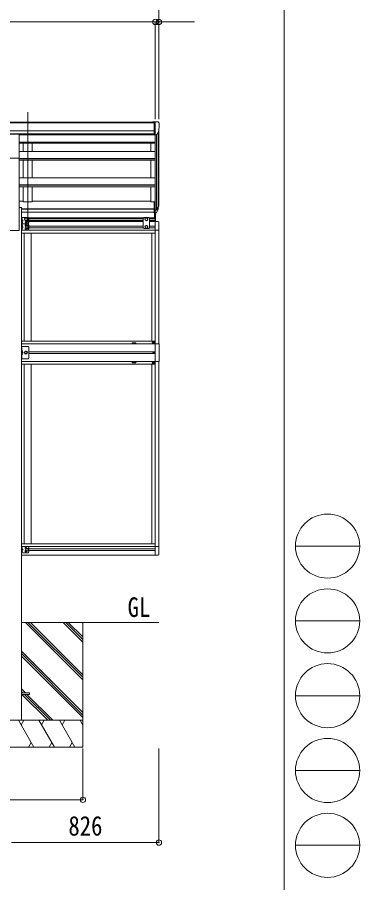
# Model space of a CAD drawing. Units: millimetres at full size. Extents: x -8385 to 8479, y -5853 to 5787.
# Drawn here: x 6558 to 8479, y -2973 to 1887 of the extents above; entities that cross this region are included whole.
import ezdxf
from ezdxf.enums import TextEntityAlignment as Align

# ---------------------------------------------------------------- set-up
doc = ezdxf.new("R2010")
doc.units = ezdxf.units.MM
doc.header["$LTSCALE"] = 30
doc.header["$PDMODE"] = 32
doc.header["$PDSIZE"] = 30
for name, color, linetype, lineweight in [('0-0_0', 7, 'Continuous', 9), ('0-1_本体', 4, 'Continuous', 9), ('0-2_部品', 7, 'Continuous', 9), ('0-8_PARTS2', 2, 'Continuous', 9), ('0-A_寸法', 6, 'Continuous', 9), ('1-1_GLASS', 4, 'Continuous', 9), ('1-2_GLASS_SEAL', 7, 'Continuous', 9), ('F-0_240', 7, 'Continuous', 9)]:
    doc.layers.add(name, color=color, linetype=linetype, lineweight=lineweight)
doc.styles.add('ＭＳ ゴシック', font='')
doc.styles.get('ＭＳ ゴシック').set_extended_font_data('MS Gothic')

msp = doc.modelspace()

# ---------------------------------------------------------------- linework, layer by layer
at = {"layer": '0-0_0'}
for p, q in [((7352.5, -1510.91), (6581.5, -1510.91)), ((6926.5, -1833.37), (6604.04, -1510.91)), ((6926.5, -1819.23), (6618.18, -1510.91)), ((6926.5, -1805.08), (6632.32, -1510.91)), ((6926.5, -1621.24), (6816.17, -1510.91)), ((6926.5, -1607.1), (6830.31, -1510.91)), ((6926.5, -1592.95), (6844.45, -1510.91)), ((6926.5, -1510.91), (6926.5, -2210.91)), ((6926.5, -2017.21), (6581.5, -1672.22)), ((6926.5, -2031.36), (6581.5, -1686.36)), ((6926.5, -2045.5), (6581.5, -1700.5)), ((6603.56, -1906.41), (6581.5, -1884.35)), ((6589.42, -1906.41), (6581.5, -1898.49)), ((6729.78, -2060.91), (6584.28, -1915.41)), ((6743.92, -2060.91), (6598.42, -1915.41)), ((6758.06, -2060.91), (6612.56, -1915.41)), ((6126.5, -2060.91), (6926.5, -2060.91)), ((6650.82, -2210.91), (6564.21, -2060.91)), ((6579.21, -2086.89), (6594.21, -2060.91)), ((6766.29, -2210.91), (6679.68, -2060.91)), ((6694.68, -2086.89), (6709.69, -2060.91)), ((6881.76, -2210.91), (6795.15, -2060.91)), ((6810.15, -2086.89), (6825.15, -2060.91)), ((6926.5, -2088.41), (6910.62, -2060.91)), ((6635.82, -2184.93), (6620.82, -2210.91)), ((6751.29, -2184.93), (6736.29, -2210.91)), ((6866.76, -2184.93), (6851.76, -2210.91)), ((6926.5, -2210.91), (6126.5, -2210.91))]:
    msp.add_line(p, q, dxfattribs=at)
at = {"layer": '0-1_本体'}
for p, q in [((7326, 1298.63), (2327, 1298.63)), ((7326, 1293.27), (2327, 1293.27)), ((7326, 1249.76), (2327, 1249.75)), ((7326, 1232.08), (2327, 1232.08)), ((6569, 1229.71), (7326, 1229.71)), ((7332.5, 1226.75), (6569, 1226.75)), ((6591.5, 1229.71), (6591.5, 1226.75)), ((6641.5, 1229.71), (6641.5, 1226.75)), ((7332.5, 1228.25), (7332.5, 850.53)), ((7338.5, 1227.72), (7338.5, 806.1)), ((7348.22, 1243.08), (7348.22, 824.1)), ((7352.5, 848.36), (7352.5, 1261.88)), ((7332.5, 1184.8), (6569, 1184.8)), ((7332.5, 1183.1), (6569, 1183.1)), ((7332.5, 1179.32), (6569, 1179.32)), ((6591.5, 1179.32), (6591.5, 1133.89)), ((6641.5, 1179.32), (6641.5, 1133.89)), ((7307.5, 1133.89), (7307.5, 1179.32)), ((7332.5, 1133.89), (6569, 1133.89)), ((6569, 689.1), (6569, 1096.05)), ((7332.5, 1093.31), (6569, 1093.31)), ((7332.5, 1091.62), (6569, 1091.62)), ((7332.5, 1084.76), (6569, 1084.76)), ((6591.5, 1084.76), (6591.5, 985.65)), ((6641.5, 1084.76), (6641.5, 985.65)), ((7307.5, 985.65), (7307.5, 1084.76)), ((7332.5, 985.65), (6569, 985.65)), ((7332.5, 946.51), (6569, 946.51)), ((7332.5, 944.84), (6569, 944.84)), ((7332.5, 935.2), (6569, 935.2)), ((6641.5, 935.2), (6641.5, 849.71)), ((7307.5, 849.71), (7307.5, 935.2)), ((6591.5, 854.92), (6569, 854.92)), ((7307.5, 854.92), (6641.5, 854.92)), ((7326, 849.71), (7307.5, 849.71)), ((6581.5, 819.1), (6569, 819.1)), ((6581.5, 819.1), (6581.5, -2060.9)), ((7326, 810.61), (6581.5, 810.61)), ((7326, 809.23), (6581.5, 809.23)), ((7326, 792.06), (6581.5, 792.06)), ((6569, 689.1), (6484, 689.1))]:
    msp.add_line(p, q, dxfattribs=at)
msp.add_lwpolyline([(6591.5, 935.2), (6591.5, 849.71), (6641.5, 849.71)], dxfattribs=at)
at = {"layer": '0-2_部品'}
for p, q in [((7326, 1300.23), (7316, 1300.15)), ((7316, 1298.04), (7316, 1300.15)), ((7326, 1228.25), (7326, 1300.23)), ((7344.5, 1300.23), (7326, 1300.23)), ((7332.5, 1227.25), (7332.5, 1300.23)), ((7344.5, 1300.23), (7346.83, 1300.09)), ((7347.59, 1299.67), (7351.66, 1293.86)), ((7354.5, 1290.86), (7354.5, 1290.23)), ((6569, 1230.21), (6484, 1230.21)), ((6569, 1096.05), (6569, 1230.21)), ((7326, 1228.25), (7332.5, 1228.25)), ((7332.5, 1227.25), (7337.71, 1227.57)), ((7340.13, 1229.06), (7349.4, 1245.13)), ((6569, 1096.05), (6484, 1096.05)), ((7326, 850.53), (7326, 789.47)), ((7326, 850.53), (7332.5, 850.53)), ((7332.5, 850.53), (7332.5, 788.65)), ((7326, 812.22), (7332.5, 812.22)), ((7326, 806.82), (7332.5, 806.82)), ((7326, 789.47), (7332.5, 789.47)), ((7332.5, 805.82), (7337.64, 805.82)), ((7332.5, 803.82), (7337.35, 803.82)), ((7332.5, 788.65), (7337.35, 788.65)), ((7338.93, 806.57), (7348.69, 824.99)), ((7350.11, 824.49), (7339.94, 805.32)), ((7347.52, 807.64), (7339.94, 790.15))]:
    msp.add_line(p, q, dxfattribs=at)
at = {"layer": '0-2_部品', "color": 4}
for p, q in [((6581.5, -1906.4), (6626.5, -1906.4)), ((6581.5, -1915.4), (6626.5, -1915.4)), ((6626.5, -1906.4), (6626.5, -1915.4))]:
    msp.add_line(p, q, dxfattribs=at)
at = {"layer": '0-2_部品'}
for centre, radius, start, end in [((7346.77, 1299.09), 1, 35, 86.5), ((7152.5, 1290.23), 202, 347.09739, 0), ((7351.5, 1290.86), 3, 0, 87), ((7337.53, 1230.56), 3, 273.5, 330), ((7219.28, 843.72), 133.22, 344.28698, 356.72013), ((7264.55, 850.94), 88.05, 342.78929, 2.77608), ((7263.84, 846.66), 89.07, 345.58812, 5.50424), ((7337.35, 806.82), 3, 270, 330), ((7337.35, 791.65), 3, 270, 330), ((7337.64, 807.32), 1.5, 270, 330)]:
    msp.add_arc(centre, radius, start, end, dxfattribs=at)
at = {"layer": '0-8_PARTS2'}
msp.add_line((6616.5, 691.44), (6616.5, 1353.96), dxfattribs=at)
at = {"layer": '0-A_寸法'}
for p, q in [((7352.5, 2407.88), (7352.5, 1860.35)), ((7332.5, 1860.35), (2320.5, 1860.35)), ((7332.5, 1860.35), (7332.5, 1314.73)), ((7332.5, 1860.35), (7332.5, 1314.73)), ((7332.5, 1860.35), (7352.5, 1860.35)), ((7352.5, 1860.35), (7352.5, 1314.73)), ((7352.5, 1860.35), (7552.5, 1860.35)), ((6926.5, -2507.29), (6926.5, -2218.33)), ((7352.5, -2747.27), (7352.5, -2218.33)), ((6926.5, -2507.29), (6126.5, -2507.29)), ((7352.5, -2747.27), (6526.5, -2747.27))]:
    msp.add_line(p, q, dxfattribs=at)
for p in [(7332.5, 1860.35), (7352.5, 1860.35), (6926.5, -2507.29), (7352.5, -2747.27)]:
    msp.add_point(p, dxfattribs=at)
at = {"layer": '1-1_GLASS'}
for p, q in [((6621.5, 760.8), (7268, 760.8)), ((6623.48, 757.3), (7265, 757.3)), ((6623.5, 748.3), (7265, 748.3)), ((6623.5, 744.8), (7265, 744.8)), ((7265, 739.8), (6623.5, 739.8)), ((7297, 760.8), (7332.5, 760.8)), ((7300, 757.3), (7332.5, 757.3)), ((7300, 748.3), (7332.5, 748.3)), ((7300, 744.8), (7332.5, 744.8)), ((7332.5, 739.8), (7300, 739.8)), ((7332.5, 740.5), (7332.5, 3.3)), ((6484, 689.09), (6569, 689.09)), ((7332.5, 691.3), (6581.5, 691.3)), ((6623.5, 713.8), (7265, 713.8)), ((6623.5, 704.8), (7265, 704.8)), ((7300, 713.8), (7332.5, 713.8)), ((7300, 704.8), (7332.5, 704.8)), ((7352.5, 691.1), (7352.5, 52.5)), ((6581.5, 675.3), (7332.5, 675.3)), ((6596.5, 675.3), (6596.5, 68.3)), ((6636.5, 675.3), (6636.5, 68.3)), ((7312.5, 675.3), (7312.5, 68.3)), ((7312.5, 675.3), (7312.5, 68.3)), ((6581.5, 67.8), (7332.5, 67.8)), ((6581.5, 52.3), (7332.5, 52.3)), ((6623.5, 7.8), (7332.5, 7.8)), ((7332.5, 3.5), (7332.5, -1133.7)), ((7332.5, -45.7), (6581.5, -45.7)), ((7332.5, -1.2), (6623.5, -1.2)), ((7352.5, -45.9), (7352.5, -1084.5)), ((6581.5, -61.2), (7332.5, -61.2)), ((6596.5, -61.2), (6596.5, -1069.2)), ((6636.5, -61.2), (6636.5, -1069.2)), ((7312.5, -61.7), (7312.5, -1069.2)), ((7312.5, -61.7), (7312.5, -1069.2)), ((7332.5, -1068.7), (7332.5, -1084.7)), ((6581.5, -1069.2), (7332.5, -1069.2)), ((6581.5, -1084.7), (7332.5, -1084.7)), ((6623.5, -1098.2), (7332.5, -1098.2)), ((6623.5, -1107.2), (7332.5, -1107.2)), ((6581.5, -1133.2), (7332.5, -1133.2))]:
    msp.add_line(p, q, dxfattribs=at)
for points in [[(7202.5, 54.3), (7222.5, 54.3), (7222.5, 59.3), (7202.5, 59.3)], [(7202.5, -47.7), (7222.5, -47.7), (7222.5, -52.7), (7202.5, -52.7)]]:
    msp.add_lwpolyline(points, close=True, dxfattribs=at)
at = {"layer": '1-2_GLASS_SEAL'}
for p, q in [((7327, 760.8), (7327, 789.46)), ((7332.5, 790.15), (7332.5, 740.3)), ((7334, 740.3), (7334, 788.65)), ((6581.5, 761.8), (6581.5, 726.8)), ((6618.5, 761.8), (6581.5, 761.8)), ((6584, 761.8), (6584, 726.8)), ((6584.5, 749.3), (6584, 749.39)), ((6584, 744.3), (6591, 744.3)), ((6584.5, 731.3), (6584, 731.39)), ((6584.5, 757.3), (6585.3, 757.16)), ((6584.5, 749.3), (6585.3, 749.44)), ((6584.5, 739.3), (6585.3, 739.16)), ((6584.5, 731.3), (6585.3, 731.44)), ((6623.5, 756.8), (6623.5, 731.8)), ((7269, 761.8), (7265, 757.8)), ((7265, 757.8), (7265, 704.31)), ((7296, 761.8), (7269, 761.8)), ((7296, 761.8), (7300, 757.8)), ((7300, 704.31), (7300, 757.8)), ((7332.5, 740.3), (7347.79, 739.5)), ((7353, 734.01), (7353, 691.1)), ((6618.5, 726.8), (6581.5, 726.8)), ((6618.5, 691.8), (6581.5, 691.8)), ((6584, 726.8), (6584, 691.8)), ((6584.5, 714.3), (6584, 714.39)), ((6584, 709.3), (6591, 709.3)), ((6584.5, 696.3), (6584, 696.39)), ((6584.5, 722.3), (6585.3, 722.16)), ((6584.5, 714.3), (6585.3, 714.44)), ((6584.5, 704.3), (6585.3, 704.16)), ((6584.5, 696.3), (6585.3, 696.44)), ((6623.5, 721.8), (6623.5, 696.8)), ((7269, 700.31), (7265, 704.31)), ((7296, 700.31), (7269, 700.31)), ((7282.5, 716.81), (7276, 713.06)), ((7276, 713.06), (7276, 705.55)), ((7276, 705.55), (7282.5, 701.8)), ((7289, 713.06), (7282.5, 716.81)), ((7282.5, 701.8), (7289, 705.55)), ((7289, 705.55), (7289, 713.06)), ((7296, 700.31), (7300, 704.31)), ((7332.5, 691.1), (7353, 691.1)), ((7320, 61.8), (7319, 61.8)), ((7323, 60.8), (7324, 60.8)), ((6618.5, 38.8), (6581.5, 38.8)), ((6584, 38.8), (6584, -31.2)), ((6584.5, 8.8), (6584, 8.89)), ((6584, 8.8), (6591, 3.8)), ((6584, 3.8), (6591, 3.8)), ((6584, -1.2), (6591, 3.8)), ((6584.5, 16.8), (6585.3, 16.66)), ((6584.5, 8.8), (6585.3, 8.94)), ((6623.5, -26.2), (6623.5, 33.8)), ((7321.27, 2.89), (7320.45, 2.89)), ((7323.73, 3.71), (7324.55, 3.71)), ((6584.5, -9.2), (6584, -9.11)), ((6584.5, -1.2), (6585.3, -1.34)), ((6584.5, -9.2), (6585.3, -9.06)), ((7320, -55.2), (7319, -55.2)), ((7323, -54.2), (7324, -54.2)), ((6581.5, -1085.2), (6581.5, -1120.2)), ((6618.5, -1085.2), (6581.5, -1085.2)), ((6584, -1085.2), (6584, -1120.2)), ((6584.5, -1097.7), (6584, -1097.61)), ((6584, -1102.7), (6591, -1102.7)), ((6584.5, -1115.7), (6584, -1115.61)), ((6584.5, -1089.7), (6585.3, -1089.84)), ((6584.5, -1097.7), (6585.3, -1097.56)), ((6584.5, -1107.7), (6585.3, -1107.84)), ((6584.5, -1115.7), (6585.3, -1115.56)), ((6623.5, -1090.2), (6623.5, -1115.2)), ((7332.5, -1084.5), (7353, -1084.5)), ((7353, -1127.41), (7353, -1084.5)), ((6618.5, -1120.2), (6581.5, -1120.2)), ((7332.5, -1133.7), (7347.79, -1132.9))]:
    msp.add_line(p, q, dxfattribs=at)
for points in [[(6583.62, 753.3), (6584.25, 754.49), (6586.48, 755.6)], [(6583.62, 753.3), (6584.25, 752.12), (6586.48, 751)], [(6583.62, 735.3), (6584.25, 736.49), (6586.48, 737.6)], [(6583.62, 735.3), (6584.25, 734.12), (6586.48, 733)], [(6584.5, 749.3), (6584.5, 757.3), (6584, 757.21), (6584, 749.39)], [(6584, 749.3), (6591, 744.3), (6584, 739.3)], [(6584.5, 731.3), (6584.5, 739.3), (6584, 739.21), (6584, 731.39)], [(7276, 756.56), (7282.5, 760.31), (7289, 756.56)], [(7289, 756.56), (7289, 749.05), (7282.5, 745.3), (7276, 749.05), (7276, 756.56)], [(6618.5, 726.8), (6581.5, 726.8), (6581.5, 691.8)], [(6583.62, 718.3), (6584.25, 719.49), (6586.48, 720.6)], [(6583.62, 718.3), (6584.25, 717.12), (6586.48, 716)], [(6583.62, 700.3), (6584.25, 701.49), (6586.48, 702.6)], [(6583.62, 700.3), (6584.25, 699.12), (6586.48, 698)], [(6584.5, 714.3), (6584.5, 722.3), (6584, 722.21), (6584, 714.39)], [(6584, 714.3), (6591, 709.3), (6584, 704.3)], [(6584.5, 696.3), (6584.5, 704.3), (6584, 704.21), (6584, 696.39)], [(7319, 61.8), (7319, 60.8), (7320, 60.8)], [(7322, 62.8), (7322, 63.8), (7321, 63.8), (7321, 62.8)], [(7321, 59.8), (7321, 58.8), (7322, 58.8), (7322, 59.8)], [(7324, 60.8), (7324, 61.8), (7323, 61.8)], [(7332.5, 52.3), (7353.2, 52.3), (7353.2, -45.7), (7332.5, -45.7)], [(6618.5, -31.2), (6581.5, -31.2), (6581.5, 38.8)], [(6583.62, 12.8), (6584.25, 13.99), (6586.48, 15.1)], [(6583.62, 12.8), (6584.25, 11.62), (6586.48, 10.5)], [(6584.5, 8.8), (6584.5, 16.8), (6584, 16.71), (6584, 8.89)], [(7320.45, 2.89), (7320.45, 3.71), (7321.27, 3.71)], [(7322.09, 4.53), (7322.09, 5.35), (7322.91, 5.35), (7322.91, 4.53)], [(7322.91, 2.07), (7322.91, 1.25), (7322.09, 1.25), (7322.09, 2.07)], [(7324.55, 3.71), (7324.55, 2.89), (7323.73, 2.89)], [(6583.62, -5.2), (6584.25, -4.01), (6586.48, -2.9)], [(6583.62, -5.2), (6584.25, -6.38), (6586.48, -7.5)], [(6584.5, -9.2), (6584.5, -1.2), (6584, -1.29), (6584, -9.11)], [(7319, -55.2), (7319, -54.2), (7320, -54.2)], [(7321, -53.2), (7321, -52.2), (7322, -52.2), (7322, -53.2)], [(7322, -56.2), (7322, -57.2), (7321, -57.2), (7321, -56.2)], [(7324, -54.2), (7324, -55.2), (7323, -55.2)], [(6583.62, -1093.7), (6584.25, -1092.51), (6586.48, -1091.4)], [(6583.62, -1093.7), (6584.25, -1094.88), (6586.48, -1096)], [(6583.62, -1111.7), (6584.25, -1110.51), (6586.48, -1109.4)], [(6583.62, -1111.7), (6584.25, -1112.88), (6586.48, -1114)], [(6584.5, -1097.7), (6584.5, -1089.7), (6584, -1089.79), (6584, -1097.61)], [(6584, -1097.7), (6591, -1102.7), (6584, -1107.7)], [(6584.5, -1115.7), (6584.5, -1107.7), (6584, -1107.79), (6584, -1115.61)]]:
    msp.add_lwpolyline(points, dxfattribs=at)
for points in [[(6606.5, 745.3), (6600, 749.05), (6600, 756.56), (6606.5, 760.31), (6613, 756.56), (6613, 749.05)], [(6613.5, 701.8), (6607, 705.55), (6607, 713.06), (6613.5, 716.81), (6620, 713.06), (6620, 705.55)], [(6599, 3.8), (6602.75, -2.7), (6610.25, -2.7), (6614.01, 3.8), (6610.25, 10.3), (6602.75, 10.3)], [(6613.5, -1110.2), (6607, -1106.45), (6607, -1098.94), (6613.5, -1095.19), (6620, -1098.94), (6620, -1106.45)]]:
    msp.add_lwpolyline(points, close=True, dxfattribs=at)
for centre, radius in [((6606.5, 752.8), 8.5), ((6606.5, 752.8), 7.5), ((6606.5, 752.8), 6.5), ((6606.5, 735.8), 4.25), ((7282.5, 752.8), 8.5), ((7282.5, 752.8), 7.5), ((7282.5, 752.8), 6.5), ((6613.5, 709.3), 8.5), ((6613.5, 709.3), 7.5), ((6613.5, 709.3), 6.5), ((7282.5, 709.3), 8.5), ((7282.5, 709.3), 7.5), ((7282.5, 709.3), 6.5), ((7321.5, 61.3), 5.9), ((6606.5, 3.8), 8.5), ((6606.5, 3.8), 7.5), ((6606.5, 3.8), 6.5), ((6606.5, 3.8), 5.5), ((7322.5, 3.3), 3.75), ((7321.5, -54.7), 5.9), ((6613.5, -1102.7), 8.5), ((6613.5, -1102.7), 7.5), ((6613.5, -1102.7), 6.5)]:
    msp.add_circle(centre, radius, dxfattribs=at)
for centre, radius, start, end in [((6585.15, 756.28), 0.9, 32.05588, 80), ((6585.15, 750.33), 0.9, 280, 327.94412), ((6585.15, 738.28), 0.9, 32.05588, 80), ((6585.15, 732.33), 0.9, 280, 327.94412), ((6580.4, 753.3), 6.5, 327.94412, 32.05588), ((6580.4, 735.3), 6.5, 327.94412, 32.05588), ((6613.5, 744.3), 4.25, 173.70569, 85.23923), ((6618.5, 756.8), 5, 0, 90), ((6618.5, 731.8), 5, 270, 0), ((7347.5, 734.01), 5.5, 0, 87), ((6585.15, 721.28), 0.9, 32.05588, 80), ((6585.15, 715.33), 0.9, 280, 327.94412), ((6585.15, 703.28), 0.9, 32.05588, 80), ((6585.15, 697.33), 0.9, 280, 327.94412), ((6580.4, 718.3), 6.5, 327.94412, 32.05588), ((6580.4, 700.3), 6.5, 327.94412, 32.05588), ((6606.5, 717.8), 4.25, 353.70569, 265.23923), ((6606.5, 700.8), 4.25, 94.76077, 6.29431), ((6618.5, 721.8), 5, 0, 90), ((6618.5, 696.8), 5, 270, 0), ((7320, 62.8), 1, 270, 0), ((7320, 59.8), 1, 0, 90), ((7323, 62.8), 1, 180, 270), ((7323, 59.8), 1, 90, 180), ((6585.15, 15.78), 0.9, 32.05588, 80), ((6585.15, 9.83), 0.9, 280, 327.94412), ((6580.4, 12.8), 6.5, 327.94412, 32.05588), ((6618.5, 33.8), 5, 0, 90), ((7321.27, 4.53), 0.82, 270, 0), ((7321.27, 2.07), 0.82, 0, 90), ((7323.73, 4.53), 0.82, 180, 270), ((7323.73, 2.07), 0.82, 90, 180), ((6585.15, -2.22), 0.9, 32.05588, 80), ((6585.15, -8.17), 0.9, 280, 327.94412), ((6580.4, -5.2), 6.5, 327.94412, 32.05588), ((6618.5, -26.2), 5, 270, 0), ((7320, -53.2), 1, 270, 0), ((7320, -56.2), 1, 0, 90), ((7323, -53.2), 1, 180, 270), ((7323, -56.2), 1, 90, 180), ((6585.15, -1090.72), 0.9, 32.05588, 80), ((6585.15, -1096.67), 0.9, 280, 327.94412), ((6585.15, -1108.72), 0.9, 32.05588, 80), ((6585.15, -1114.67), 0.9, 280, 327.94412), ((6580.4, -1093.7), 6.5, 327.94412, 32.05588), ((6580.4, -1111.7), 6.5, 327.94412, 32.05588), ((6606.5, -1094.2), 4.25, 353.70569, 265.23923), ((6606.5, -1111.2), 4.25, 94.76077, 6.29431), ((6618.5, -1090.2), 5, 0, 90), ((6618.5, -1115.2), 5, 270, 0), ((7347.5, -1127.41), 5.5, 273, 0)]:
    msp.add_arc(centre, radius, start, end, dxfattribs=at)
at = {"layer": 'F-0_240', "color": 5}
msp.add_line((8054.55, 5787.34), (8054.55, -5852.66), dxfattribs=at)
at = {"layer": 'F-0_240', "color": 4}
for p, q in [((8118.66, -1082.66), (8478.66, -1082.66)), ((8118.66, -1502.66), (8478.66, -1502.66)), ((8118.66, -1922.66), (8478.66, -1922.66)), ((8118.66, -2342.66), (8478.66, -2342.66)), ((8118.66, -2762.66), (8478.66, -2762.66))]:
    msp.add_line(p, q, dxfattribs=at)
for centre in [(8298.66, -1082.66), (8298.66, -1502.66), (8298.66, -1922.66), (8298.66, -2342.66), (8298.66, -2762.66)]:
    msp.add_circle(centre, 180, dxfattribs=at)

# ---------------------------------------------------------------- texts
at = {"layer": '0-0_0', "style": 'ＭＳ ゴシック', "width": 0.85}
msp.add_text('GL', height=110, dxfattribs=at).set_placement((7176.9, -1513.34), align=Align.BOTTOM_LEFT)
at = {"layer": '0-A_寸法', "color": 7, "style": 'ＭＳ ゴシック', "width": 0.85}
msp.add_text('826', height=110, dxfattribs=at).set_placement((6845, -2741.27), align=Align.BOTTOM_LEFT)

doc.saveas('drawing.dxf')
